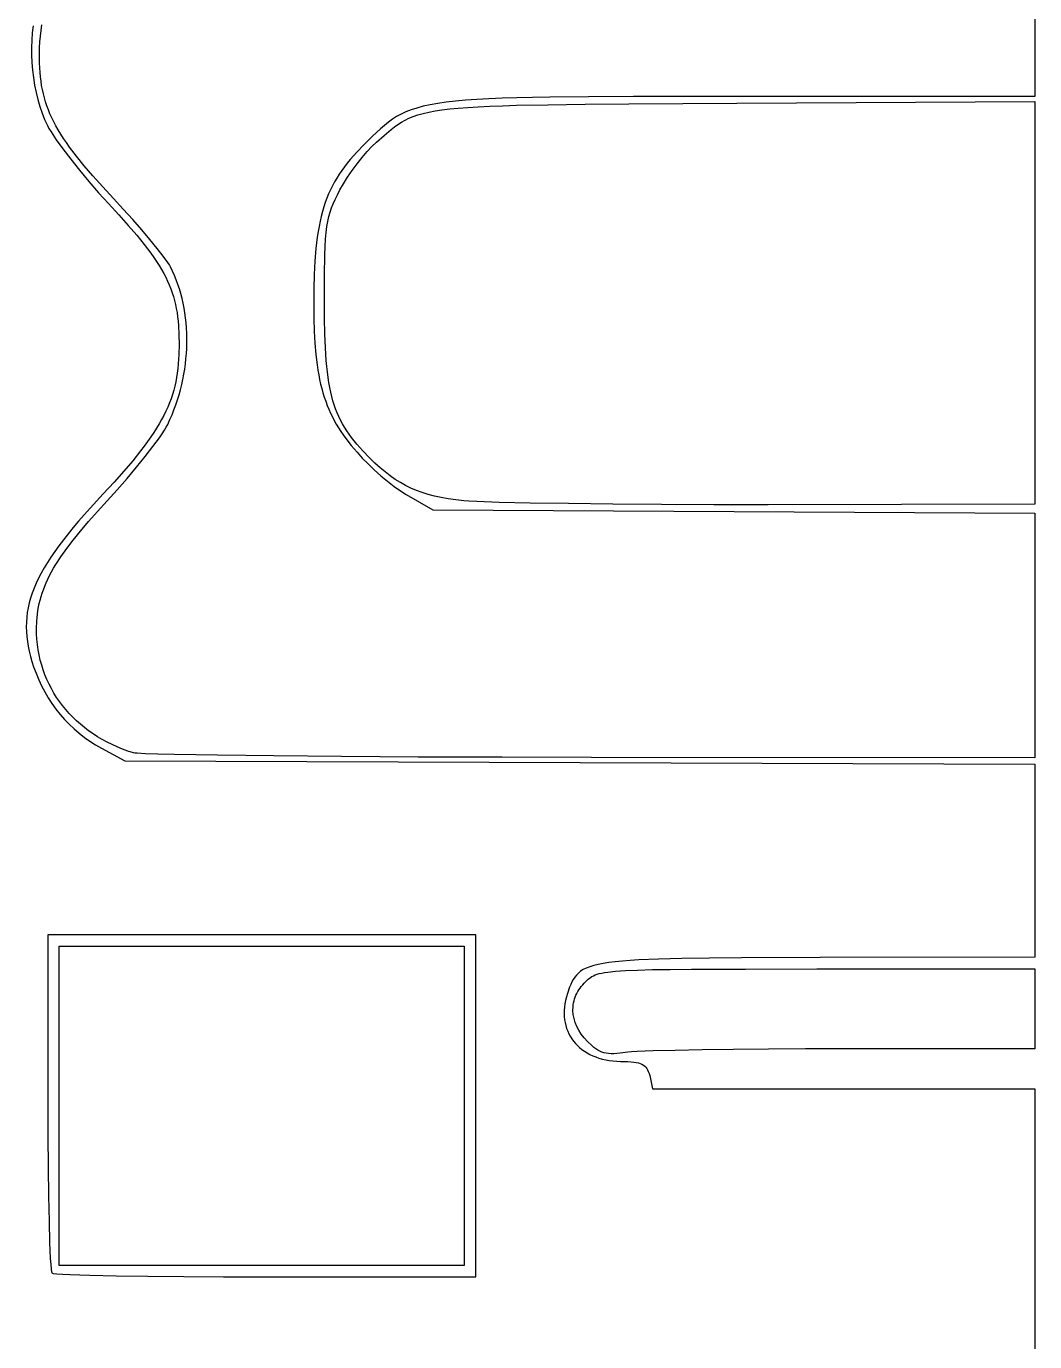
# Model space of a CAD drawing. Extents: x 27 to 7227, y -6929 to 395.
# Drawn here: x 5824 to 7227, y -5098 to -3268 of the extents above; entities that cross this region are included whole.
import ezdxf

# ---------------------------------------------------------------- set-up
doc = ezdxf.new("R2010")
doc.units = 0

msp = doc.modelspace()

# ---------------------------------------------------------------- linework, layer by layer
at = {"layer": 'Layer 1'}
for p, q in [((7226.77375, -3162.6965), (7226.77375, -3365.1025)), ((5831.83297, -3276.63758), (5831.029337, -3286.702656)), ((5833.077274, -3266.85737), (5831.83297, -3276.63758)), ((5843.054584, -3281.11367), (5844.024291, -3273.203412)), ((5844.024291, -3273.203412), (5845.249796, -3265.414657)), ((5831.029337, -3286.702656), (5830.658235, -3296.986322)), ((5841.882563, -3297.298109), (5842.340674, -3289.145284)), ((5842.340674, -3289.145284), (5843.054584, -3281.11367)), ((5830.658235, -3296.986322), (5830.711527, -3307.422302)), ((5830.711527, -3307.422302), (5831.181072, -3317.94432)), ((5841.68025, -3305.572), (5841.882563, -3297.298109)), ((5841.914737, -3319.015624), (5841.68025, -3305.572)), ((5831.181072, -3317.94432), (5832.058731, -3328.4861)), ((5832.058731, -3328.4861), (5833.336366, -3338.981366)), ((5842.663157, -3331.750012), (5841.914737, -3319.015624)), ((5843.251166, -3337.89121), (5842.663157, -3331.750012)), ((5833.336366, -3338.981366), (5835.005838, -3349.363841)), ((5835.005838, -3349.363841), (5837.059007, -3359.567251)), ((5843.992946, -3343.903061), (5843.251166, -3337.89121)), ((5844.896927, -3349.801551), (5843.992946, -3343.903061)), ((5845.971539, -3355.602667), (5844.896927, -3349.801551)), ((5837.059007, -3359.567251), (5839.487735, -3369.525319)), ((5847.225211, -3361.322397), (5845.971539, -3355.602667)), ((5848.666374, -3366.976728), (5847.225211, -3361.322397)), ((5850.303455, -3372.581647), (5848.666374, -3366.976728)), ((6467.282256, -3368.451135), (6450.297213, -3369.392745)), ((6485.84976, -3367.658354), (6467.282256, -3368.451135)), ((6506.101173, -3367.00161), (6485.84976, -3367.658354)), ((6528.137942, -3366.468115), (6506.101173, -3367.00161)), ((6552.061516, -3366.045079), (6528.137942, -3366.468115)), ((6605.974864, -3365.479222), (6552.061516, -3366.045079)), ((6668.652799, -3365.201719), (6605.974864, -3365.479222)), ((6823.54875, -3365.1025), (6668.652799, -3365.201719)), ((7226.77375, -3365.1025), (6823.54875, -3365.1025)), ((5839.487735, -3369.525319), (5842.283882, -3379.171768)), ((5842.283882, -3379.171768), (5845.43931, -3388.440324)), ((5852.144886, -3378.153142), (5850.303455, -3372.581647)), ((5854.199095, -3383.707198), (5852.144886, -3378.153142)), ((5856.474512, -3389.259804), (5854.199095, -3383.707198)), ((6351.903729, -3386.674843), (6345.163682, -3389.808181)), ((6359.211762, -3383.818232), (6351.903729, -3386.674843)), ((6367.189229, -3381.225559), (6359.211762, -3383.818232)), ((6375.937575, -3378.884034), (6367.189229, -3381.225559)), ((6385.55825, -3376.780866), (6375.937575, -3378.884034)), ((6383.514131, -3386.964885), (6392.276725, -3385.330924)), ((6396.152701, -3374.903266), (6385.55825, -3376.780866)), ((6392.276725, -3385.330924), (6401.999145, -3383.867301)), ((6407.822375, -3373.238444), (6396.152701, -3374.903266)), ((6401.999145, -3383.867301), (6412.782837, -3382.563262)), ((6420.66872, -3371.77361), (6407.822375, -3373.238444)), ((6412.782837, -3382.563262), (6424.72925, -3381.408052)), ((6434.793183, -3370.495973), (6420.66872, -3371.77361)), ((6424.72925, -3381.408052), (6437.93983, -3380.390915)), ((6450.297213, -3369.392745), (6434.793183, -3370.495973)), ((6437.93983, -3380.390915), (6452.516024, -3379.501096)), ((6452.516024, -3379.501096), (6468.55928, -3378.72784)), ((6468.55928, -3378.72784), (6486.171046, -3378.060392)), ((6486.171046, -3378.060392), (6505.452768, -3377.487996)), ((6505.452768, -3377.487996), (6549.43187, -3376.585342)), ((6549.43187, -3376.585342), (6601.308166, -3375.933837)), ((6601.308166, -3375.933837), (6661.893235, -3375.447439)), ((6661.893235, -3375.447439), (6812.436, -3374.6258)), ((6812.436, -3374.6258), (7226.774, -3372.24455)), ((7226.774, -3372.24455), (7226.774, -3652.43855)), ((5845.43931, -3388.440324), (5848.945879, -3397.26471)), ((5848.945879, -3397.26471), (5852.79545, -3405.57865)), ((5858.979566, -3394.826946), (5856.474512, -3389.259804)), ((5861.722687, -3400.424613), (5858.979566, -3394.826946)), ((5864.712306, -3406.068789), (5861.722687, -3400.424613)), ((6327.336976, -3400.99646), (6321.854394, -3405.364607)), ((6332.981752, -3396.9562), (6327.336976, -3400.99646)), ((6338.890172, -3393.231037), (6332.981752, -3396.9562)), ((6335.793417, -3407.459387), (6340.52951, -3404.07553)), ((6345.163682, -3389.808181), (6338.890172, -3393.231037)), ((6340.52951, -3404.07553), (6345.413851, -3400.948053)), ((6345.413851, -3400.948053), (6350.547886, -3398.066202)), ((6350.547886, -3398.066202), (6356.033062, -3395.419219)), ((6356.033062, -3395.419219), (6361.970828, -3392.996352)), ((6361.970828, -3392.996352), (6368.46263, -3390.786844)), ((6368.46263, -3390.786844), (6375.609915, -3388.77994)), ((6375.609915, -3388.77994), (6383.514131, -3386.964885)), ((5852.79545, -3405.57865), (5855.048616, -3409.634031)), ((5855.048616, -3409.634031), (5857.909883, -3414.320769)), ((5857.909883, -3414.320769), (5865.284639, -3425.36042)), ((5867.95685, -3411.775464), (5864.712306, -3406.068789)), ((5871.46475, -3417.560625), (5867.95685, -3411.775464)), ((5875.244435, -3423.440257), (5871.46475, -3417.560625)), ((5879.304334, -3429.430349), (5875.244435, -3423.440257)), ((6305.365345, -3420.564272), (6293.32375, -3432.5713)), ((6310.970027, -3415.135724), (6305.365345, -3420.564272)), ((6310.786, -3428.6008), (6321.460146, -3419.256788)), ((6316.432561, -3410.073432), (6310.970027, -3415.135724)), ((6321.854394, -3405.364607), (6316.432561, -3410.073432)), ((6321.460146, -3419.256788), (6331.104123, -3411.110378)), ((6331.104123, -3411.110378), (6335.793417, -3407.459387)), ((5865.284639, -3425.36042), (5874.575554, -3438.241821)), ((5874.575554, -3438.241821), (5885.438463, -3452.509187)), ((5883.652878, -3435.546887), (5879.304334, -3429.430349)), ((5893.249617, -3448.223252), (5883.652878, -3435.546887)), ((6293.32375, -3432.5713), (6283.382884, -3442.767375)), ((6297.825544, -3441.920917), (6304.533666, -3434.656244)), ((6304.533666, -3434.656244), (6310.786, -3428.6008)), ((5885.438463, -3452.509187), (5897.529201, -3467.706737)), ((5904.102088, -3461.597248), (5893.249617, -3448.223252)), ((6270.19895, -3457.97465), (6266.24517, -3463.080466)), ((6274.369868, -3452.897177), (6270.19895, -3457.97465)), ((6278.762866, -3447.833075), (6274.369868, -3452.897177)), ((6277.105863, -3468.179779), (6283.8977, -3458.961738)), ((6283.382884, -3442.767375), (6278.762866, -3447.833075)), ((6283.8977, -3458.961738), (6290.875574, -3450.115766)), ((6290.875574, -3450.115766), (6297.825544, -3441.920917)), ((5897.529201, -3467.706737), (5910.503605, -3483.378686)), ((5916.277726, -3475.796774), (5904.102088, -3461.597248)), ((5929.843968, -3490.949725), (5916.277726, -3475.796774)), ((6258.969258, -3473.437002), (6255.637242, -3478.717662)), ((6262.503587, -3468.229593), (6258.969258, -3473.437002)), ((6266.24517, -3463.080466), (6262.503587, -3468.229593)), ((6264.936071, -3486.615863), (6270.714006, -3477.490839)), ((6270.714006, -3477.490839), (6277.105863, -3468.179779)), ((5910.503605, -3483.378686), (5924.017509, -3499.069251)), ((5944.86825, -3507.184), (5929.843968, -3490.949725)), ((6246.805659, -3495.148854), (6244.233481, -3500.872221)), ((6249.560384, -3489.558618), (6246.805659, -3495.148854)), ((6252.502598, -3484.086544), (6249.560384, -3489.558618)), ((6255.637242, -3478.717662), (6252.502598, -3484.086544)), ((6256.475177, -3502.098246), (6259.986, -3495.2758)), ((6259.986, -3495.2758), (6264.936071, -3486.615863)), ((5924.017509, -3499.069251), (5937.72675, -3514.32265)), ((5937.72675, -3514.32265), (5952.305115, -3530.084672)), ((5958.46897, -3521.890091), (5944.86825, -3507.184)), ((6239.616999, -3512.77823), (6237.562812, -3518.990813)), ((6241.838908, -3506.74369), (6239.616999, -3512.77823)), ((6244.233481, -3500.872221), (6241.838908, -3506.74369)), ((6248.265814, -3520.25405), (6250.639501, -3514.394358)), ((6250.639501, -3514.394358), (6253.367816, -3508.406761)), ((6253.367816, -3508.406761), (6256.475177, -3502.098246)), ((5952.305115, -3530.084672), (5965.428921, -3544.722344)), ((5971.669715, -3536.577569), (5958.46897, -3521.890091)), ((6233.93784, -3532.009982), (6232.357171, -3538.846509)), ((6235.671407, -3525.396406), (6233.93784, -3532.009982)), ((6237.562812, -3518.990813), (6235.671407, -3525.396406)), ((6243.028355, -3538.995838), (6244.484658, -3532.361777)), ((6244.484658, -3532.361777), (6246.222339, -3526.178852)), ((6246.222339, -3526.178852), (6248.265814, -3520.25405)), ((5965.428921, -3544.722344), (5977.169091, -3558.376355)), ((5984.144922, -3550.855762), (5971.669715, -3536.577569)), ((5995.569031, -3564.334), (5984.144922, -3550.855762)), ((6230.924458, -3545.920957), (6229.63476, -3553.248297)), ((6232.357171, -3538.846509), (6230.924458, -3545.920957)), ((6240.862213, -3554.389426), (6241.829013, -3546.27405)), ((6241.829013, -3546.27405), (6243.028355, -3538.995838)), ((5977.169091, -3558.376355), (5987.596553, -3571.187392)), ((6005.61648, -3576.621613), (5995.569031, -3564.334)), ((6227.46464, -3568.721532), (6226.574336, -3576.897367)), ((6228.483134, -3560.843499), (6227.46464, -3568.721532)), ((6229.63476, -3553.248297), (6228.483134, -3560.843499)), ((6239.528576, -3573.903725), (6240.10354, -3563.53498)), ((6240.10354, -3563.53498), (6240.862213, -3554.389426)), ((5987.596553, -3571.187392), (5996.782232, -3583.296145)), ((5996.782232, -3583.296145), (6000.931567, -3589.131131)), ((6013.961707, -3587.327931), (6005.61648, -3576.621613)), ((6020.279151, -3596.062284), (6013.961707, -3587.327931)), ((6226.574336, -3576.897367), (6225.158531, -3594.202321)), ((6238.66177, -3614.279245), (6239.112905, -3585.688675)), ((6239.112905, -3585.688675), (6239.528576, -3573.903725)), ((6000.931567, -3589.131131), (6004.797053, -3594.843303)), ((6004.797053, -3594.843303), (6008.387556, -3600.450249)), ((6008.387556, -3600.450249), (6011.711942, -3605.969554)), ((6011.711942, -3605.969554), (6014.779076, -3611.418805)), ((6022.575716, -3599.567888), (6020.279151, -3596.062284)), ((6024.24325, -3602.434), (6022.575716, -3599.567888)), ((6027.122173, -3608.309194), (6024.24325, -3602.434)), ((6225.158531, -3594.202321), (6224.196187, -3612.878122)), ((6014.779076, -3611.418805), (6017.597825, -3616.815587)), ((6017.597825, -3616.815587), (6020.177053, -3622.177488)), ((6020.177053, -3622.177488), (6022.525628, -3627.522091)), ((6029.805903, -3614.321148), (6027.122173, -3608.309194)), ((6032.294586, -3620.462449), (6029.805903, -3614.321148)), ((6034.588367, -3626.725686), (6032.294586, -3620.462449)), ((6224.196187, -3612.878122), (6223.64777, -3633.044528)), ((6238.5548, -3650.8508), (6238.66177, -3614.279245)), ((6022.525628, -3627.522091), (6024.652413, -3632.866985)), ((6024.652413, -3632.866985), (6026.566275, -3638.229754)), ((6026.566275, -3638.229754), (6028.276081, -3643.627986)), ((6036.687393, -3633.103446), (6034.588367, -3626.725686)), ((6038.591807, -3639.588317), (6036.687393, -3633.103446)), ((6040.301756, -3646.172888), (6038.591807, -3639.588317)), ((6223.64777, -3633.044528), (6223.47375, -3654.8213)), ((6028.276081, -3643.627986), (6029.790694, -3649.079266)), ((6029.790694, -3649.079266), (6031.118982, -3654.60118)), ((6031.118982, -3654.60118), (6032.269809, -3660.211314)), ((6032.269809, -3660.211314), (6033.252043, -3665.927255)), ((6041.817385, -3652.849745), (6040.301756, -3646.172888)), ((6043.13884, -3659.611478), (6041.817385, -3652.849745)), ((6044.266265, -3666.450673), (6043.13884, -3659.611478)), ((6223.47375, -3654.8213), (6223.645445, -3673.960477)), ((6238.683474, -3674.292084), (6238.5548, -3650.8508)), ((7226.774, -3652.43855), (7226.774, -3932.63255)), ((6033.252043, -3665.927255), (6034.074547, -3671.766588)), ((6034.074547, -3671.766588), (6034.746188, -3677.7469)), ((6034.746188, -3677.7469), (6035.275832, -3683.885776)), ((6045.199806, -3673.359919), (6044.266265, -3666.450673)), ((6045.939609, -3680.331804), (6045.199806, -3673.359919)), ((6223.645445, -3673.960477), (6224.177583, -3691.848548)), ((6239.100501, -3695.617208), (6238.683474, -3674.292084)), ((6035.275832, -3683.885776), (6035.944592, -3696.709567)), ((6035.944592, -3696.709567), (6036.15175, -3710.37865)), ((6046.485819, -3687.358915), (6045.939609, -3680.331804)), ((6046.838581, -3694.433841), (6046.485819, -3687.358915)), ((6046.998041, -3701.549169), (6046.838581, -3694.433841)), ((6224.177583, -3691.848548), (6225.095744, -3708.573881)), ((6239.852391, -3714.998256), (6239.100501, -3695.617208)), ((6036.15175, -3710.37865), (6035.890525, -3724.277414)), ((6046.318061, -3723.063447), (6046.737635, -3715.871384)), ((6046.737635, -3715.871384), (6046.964344, -3708.697488)), ((6046.964344, -3708.697488), (6046.998041, -3701.549169)), ((6225.095744, -3708.573881), (6226.425508, -3724.224847)), ((6240.985652, -3732.607311), (6239.852391, -3714.998256)), ((6035.552657, -3730.958353), (6035.066542, -3737.480871)), ((6035.890525, -3724.277414), (6035.552657, -3730.958353)), ((6044.900895, -3737.472423), (6045.705766, -3730.266264)), ((6045.705766, -3730.266264), (6046.318061, -3723.063447)), ((6226.425508, -3724.224847), (6228.192454, -3738.889814)), ((6241.70983, -3740.801117), (6240.985652, -3732.607311)), ((6033.619341, -3750.112268), (6032.643138, -3756.251959)), ((6034.424623, -3743.860374), (6033.619341, -3750.112268)), ((6035.066542, -3737.480871), (6034.424623, -3743.860374)), ((6041.332286, -3759.03683), (6042.71401, -3751.865118)), ((6042.71401, -3751.865118), (6043.903595, -3744.674512)), ((6043.903595, -3744.674512), (6044.900895, -3737.472423)), ((6228.192454, -3738.889814), (6229.247865, -3745.880164)), ((6229.247865, -3745.880164), (6230.422163, -3752.657154)), ((6230.422163, -3752.657154), (6231.718547, -3759.231828)), ((6242.546793, -3748.616456), (6241.70983, -3740.801117)), ((6243.502353, -3756.074838), (6242.546793, -3748.616456)), ((6030.147742, -3768.256356), (6028.613433, -3774.151874)), ((6031.488458, -3762.294853), (6030.147742, -3768.256356)), ((6032.643138, -3756.251959), (6031.488458, -3762.294853)), ((6037.993002, -3773.293923), (6039.758568, -3766.182236)), ((6039.758568, -3766.182236), (6041.332286, -3759.03683)), ((6231.718547, -3759.231828), (6233.140214, -3765.615234)), ((6233.140214, -3765.615234), (6234.690362, -3771.818417)), ((6244.582323, -3763.197774), (6243.502353, -3756.074838)), ((6245.792518, -3770.006774), (6244.582323, -3763.197774)), ((6247.138752, -3776.523348), (6245.792518, -3770.006774)), ((6024.933804, -3785.806578), (6022.773368, -3791.596576)), ((6026.877973, -3779.996812), (6024.933804, -3785.806578)), ((6028.613433, -3774.151874), (6026.877973, -3779.996812)), ((6031.546668, -3794.352553), (6033.886906, -3787.386494)), ((6033.886906, -3787.386494), (6036.035733, -3780.36448)), ((6036.035733, -3780.36448), (6037.993002, -3773.293923)), ((6234.690362, -3771.818417), (6236.372187, -3777.852425)), ((6236.372187, -3777.852425), (6238.188889, -3783.728303)), ((6238.188889, -3783.728303), (6240.143663, -3789.457097)), ((6240.143663, -3789.457097), (6242.239707, -3795.049853)), ((6248.626837, -3782.769008), (6247.138752, -3776.523348)), ((6250.262587, -3788.765263), (6248.626837, -3782.769008)), ((6252.051817, -3794.533623), (6250.262587, -3788.765263)), ((6017.773468, -3803.178893), (6014.918887, -3809.002025)), ((6020.389109, -3797.382212), (6017.773468, -3803.178893)), ((6022.773368, -3791.596576), (6020.389109, -3797.382212)), ((6026.292536, -3808.087159), (6029.015163, -3801.255245)), ((6029.015163, -3801.255245), (6031.546668, -3794.352553)), ((6242.239707, -3795.049853), (6244.48022, -3800.517618)), ((6244.48022, -3800.517618), (6246.868398, -3805.871439)), ((6246.868398, -3805.871439), (6249.407438, -3811.12236)), ((6254.000339, -3800.0956), (6252.051817, -3794.533623)), ((6256.113968, -3805.472703), (6254.000339, -3800.0956)), ((6258.398516, -3810.686444), (6256.113968, -3805.472703)), ((6008.462677, -3820.789264), (6004.845932, -3826.784182)), ((6011.81781, -3814.867013), (6008.462677, -3820.789264)), ((6014.918887, -3809.002025), (6011.81781, -3814.867013)), ((6015.68252, -3829.660589), (6018.300582, -3825.267377)), ((6018.300582, -3825.267377), (6020.2745, -3821.509)), ((6020.2745, -3821.509), (6023.378933, -3814.840881)), ((6023.378933, -3814.840881), (6026.292536, -3808.087159)), ((6249.407438, -3811.12236), (6252.100539, -3816.281428)), ((6252.100539, -3816.281428), (6254.950898, -3821.359691)), ((6254.950898, -3821.359691), (6257.961713, -3826.368193)), ((6260.859798, -3815.758331), (6258.398516, -3810.686444)), ((6263.503626, -3820.709877), (6260.859798, -3815.758331)), ((6266.335816, -3825.56259), (6263.503626, -3820.709877)), ((6269.36218, -3830.337983), (6266.335816, -3825.56259)), ((5996.797373, -3839.053649), (5992.350444, -3845.359008)), ((6000.960017, -3832.867175), (5996.797373, -3839.053649)), ((5999.652494, -3852.512102), (6008.690697, -3840.137581)), ((6004.845932, -3826.784182), (6000.960017, -3832.867175)), ((6008.690697, -3840.137581), (6012.464497, -3834.635152)), ((6012.464497, -3834.635152), (6015.68252, -3829.660589)), ((6257.961713, -3826.368193), (6261.13618, -3831.31798)), ((6261.13618, -3831.31798), (6264.477497, -3836.2201)), ((6264.477497, -3836.2201), (6267.988862, -3841.085599)), ((6267.988862, -3841.085599), (6275.534526, -3850.750915)), ((6272.588531, -3835.057564), (6269.36218, -3830.337983)), ((6276.020685, -3839.742845), (6272.588531, -3835.057564)), ((6279.664453, -3844.415335), (6276.020685, -3839.742845)), ((6283.525651, -3849.096546), (6279.664453, -3844.415335)), ((5982.573498, -3858.388009), (5971.568718, -3872.077427)), ((5987.611672, -3851.79866), (5982.573498, -3858.388009)), ((5992.350444, -3845.359008), (5987.611672, -3851.79866)), ((5988.921375, -3866.356275), (5999.652494, -3852.512102)), ((6275.534526, -3850.750915), (6283.79875, -3860.4023)), ((6291.923586, -3858.57117), (6283.525651, -3849.096546)), ((6283.79875, -3860.4023), (6290.931646, -3868.363052)), ((6301.261, -3868.3388), (6291.923586, -3858.57117)), ((5971.568718, -3872.077427), (5959.27564, -3886.550507)), ((5976.850803, -3881.242227), (5988.921375, -3866.356275)), ((6290.931646, -3868.363052), (6299.041223, -3876.612156)), ((6299.041223, -3876.612156), (6307.83913, -3884.91707)), ((6308.600721, -3875.347084), (6301.261, -3868.3388)), ((6315.776492, -3881.803078), (6308.600721, -3875.347084)), ((5959.27564, -3886.550507), (5945.633805, -3901.930499)), ((5950.105152, -3912.427964), (5963.794241, -3896.742081)), ((5963.794241, -3896.742081), (5976.850803, -3881.242227)), ((6307.83913, -3884.91707), (6317.037012, -3893.04525)), ((6322.847612, -3887.731198), (6315.776492, -3881.803078)), ((6317.037012, -3893.04525), (6326.346519, -3900.764155)), ((6329.87338, -3893.155861), (6322.847612, -3887.731198)), ((6336.913095, -3898.101484), (6329.87338, -3893.155861)), ((6344.026056, -3902.592485), (6336.913095, -3898.101484)), ((5945.633805, -3901.930499), (5930.58275, -3918.34065)), ((5936.137, -3927.872), (5950.105152, -3912.427964)), ((6326.346519, -3900.764155), (6335.479295, -3907.841244)), ((6335.479295, -3907.841244), (6344.14699, -3914.043973)), ((6351.271562, -3906.653281), (6344.026056, -3902.592485)), ((6344.14699, -3914.043973), (6352.06125, -3919.1398)), ((6358.708913, -3910.308288), (6351.271562, -3906.653281)), ((6366.397406, -3913.581923), (6358.708913, -3910.308288)), ((6374.396343, -3916.498604), (6366.397406, -3913.581923)), ((6382.765021, -3919.082747), (6374.396343, -3916.498604)), ((5930.58275, -3918.34065), (5912.464285, -3937.96794)), ((5922.482988, -3942.86217), (5936.137, -3927.872)), ((6352.06125, -3919.1398), (6389.36755, -3940.5711)), ((6391.562739, -3921.35877), (6382.765021, -3919.082747)), ((6400.848797, -3923.35109), (6391.562739, -3921.35877)), ((6410.682494, -3925.084124), (6400.848797, -3923.35109)), ((6421.123129, -3926.582288), (6410.682494, -3925.084124)), ((6432.23, -3927.87), (6421.123129, -3926.582288)), ((6432.23, -3927.87005), (6432.23, -3927.87)), ((6439.449503, -3928.455673), (6432.23, -3927.87005)), ((6450.247834, -3929.020367), (6439.449503, -3928.455673)), ((6481.715922, -3930.077667), (6450.247834, -3929.020367)), ((6524.904143, -3931.023346), (6481.715922, -3930.077667)), ((6578.082375, -3931.8388), (6524.904143, -3931.023346)), ((6639.520498, -3932.505426), (6578.082375, -3931.8388)), ((6707.488391, -3933.00462), (6639.520498, -3932.505426)), ((6780.255932, -3933.317779), (6707.488391, -3933.00462)), ((6856.093, -3933.4263), (6780.255932, -3933.317779)), ((7226.774, -3932.63255), (6856.093, -3933.4263)), ((5904.094765, -3947.343167), (5896.177108, -3956.4453)), ((5912.464285, -3937.96794), (5904.094765, -3947.343167)), ((5910.062623, -3956.933792), (5922.482988, -3942.86217)), ((6389.36755, -3940.5711), (6808.46755, -3942.95235)), ((6808.46755, -3942.95235), (7226.77355, -3945.3336)), ((7226.77355, -3945.3336), (7226.77355, -4115.1966)), ((5888.705356, -3965.288728), (5881.673547, -3973.887839)), ((5896.177108, -3956.4453), (5888.705356, -3965.288728)), ((5888.72284, -3982.665555), (5898.825905, -3970.172906)), ((5898.825905, -3970.172906), (5910.062623, -3956.933792)), ((5868.90593, -3990.410666), (5863.158202, -3998.363158)), ((5875.075725, -3982.257022), (5868.90593, -3990.410666)), ((5881.673547, -3973.887839), (5875.075725, -3982.257022)), ((5879.703429, -3994.497778), (5888.72284, -3982.665555)), ((5857.826582, -4006.128889), (5852.905113, -4013.722245)), ((5863.158202, -3998.363158), (5857.826582, -4006.128889)), ((5864.715584, -4016.525116), (5871.717676, -4005.755618)), ((5871.717676, -4005.755618), (5879.703429, -3994.497778)), ((5848.387833, -4021.157617), (5844.268785, -4028.449392)), ((5852.905113, -4013.722245), (5848.387833, -4021.157617)), ((5855.947442, -4031.951936), (5858.647156, -4026.892313)), ((5858.647156, -4026.892313), (5861.567787, -4021.753624)), ((5861.567787, -4021.753624), (5864.715584, -4016.525116)), ((5837.201546, -4042.659707), (5834.241437, -4049.607025)), ((5840.542009, -4035.611959), (5837.201546, -4042.659707)), ((5844.268785, -4028.449392), (5840.542009, -4035.611959)), ((5849.111304, -4046.763968), (5851.185766, -4041.877008)), ((5851.185766, -4041.877008), (5853.462395, -4036.943249)), ((5853.462395, -4036.943249), (5855.947442, -4031.951936)), ((5829.438446, -4063.257923), (5827.583645, -4069.99028)), ((5831.655724, -4056.468301), (5829.438446, -4063.257923)), ((5834.241437, -4049.607025), (5831.655724, -4056.468301)), ((5842.710145, -4066.058914), (5844.038431, -4061.251601)), ((5844.038431, -4061.251601), (5845.543886, -4056.440509)), ((5845.543886, -4056.440509), (5847.232761, -4051.614883)), ((5847.232761, -4051.614883), (5849.111304, -4046.763968)), ((5826.085362, -4076.679761), (5824.937638, -4083.340755)), ((5827.583645, -4069.99028), (5826.085362, -4076.679761)), ((5839.043702, -4085.465481), (5839.725806, -4080.565732)), ((5839.725806, -4080.565732), (5840.560082, -4075.705224)), ((5840.560082, -4075.705224), (5841.552778, -4070.873204)), ((5841.552778, -4070.873204), (5842.710145, -4066.058914)), ((5823.670029, -4096.634834), (5823.538227, -4103.296697)), ((5824.134513, -4089.98765), (5823.670029, -4096.634834)), ((5824.937638, -4083.340755), (5824.134513, -4089.98765)), ((5837.712, -4105.672), (5838.111007, -4095.425726)), ((5838.111007, -4095.425726), (5839.043702, -4085.465481)), ((5823.538227, -4103.296697), (5823.733146, -4109.987626)), ((5823.733146, -4109.987626), (5824.248829, -4116.722012)), ((5824.248829, -4116.722012), (5825.079317, -4123.514241)), ((5837.862549, -4113.219598), (5837.712, -4105.672)), ((5838.311775, -4120.678536), (5837.862549, -4113.219598)), ((7226.77355, -4115.1966), (7226.77355, -4285.8526)), ((5825.079317, -4123.514241), (5826.218649, -4130.378703)), ((5826.218649, -4130.378703), (5827.660868, -4137.329786)), ((5827.660868, -4137.329786), (5829.400014, -4144.381879)), ((5839.056042, -4128.043873), (5838.311775, -4120.678536)), ((5840.091719, -4135.310666), (5839.056042, -4128.043873)), ((5841.415171, -4142.473975), (5840.091719, -4135.310666)), ((5829.400014, -4144.381879), (5831.430127, -4151.549371)), ((5831.430127, -4151.549371), (5833.74525, -4158.84665)), ((5843.022764, -4149.528857), (5841.415171, -4142.473975)), ((5844.910865, -4156.470372), (5843.022764, -4149.528857)), ((5833.74525, -4158.84665), (5837.064612, -4167.969736)), ((5837.064612, -4167.969736), (5840.76651, -4176.876555)), ((5847.075841, -4163.293578), (5844.910865, -4156.470372)), ((5849.514056, -4169.993534), (5847.075841, -4163.293578)), ((5852.221879, -4176.565297), (5849.514056, -4169.993534)), ((5840.76651, -4176.876555), (5844.842805, -4185.555479)), ((5844.842805, -4185.555479), (5849.285358, -4193.994881)), ((5855.195675, -4183.003927), (5852.221879, -4176.565297)), ((5858.431811, -4189.304482), (5855.195675, -4183.003927)), ((5861.926652, -4195.462021), (5858.431811, -4189.304482)), ((5849.285358, -4193.994881), (5854.086029, -4202.183134)), ((5854.086029, -4202.183134), (5859.236679, -4210.108611)), ((5859.236679, -4210.108611), (5864.72917, -4217.759684)), ((5865.676566, -4201.471602), (5861.926652, -4195.462021)), ((5869.677918, -4207.328284), (5865.676566, -4201.471602)), ((5873.927075, -4213.027125), (5869.677918, -4207.328284)), ((5864.72917, -4217.759684), (5870.555363, -4225.124725)), ((5870.555363, -4225.124725), (5876.707117, -4232.192108)), ((5878.420403, -4218.563184), (5873.927075, -4213.027125)), ((5883.15427, -4223.931519), (5878.420403, -4218.563184)), ((5888.12504, -4229.127189), (5883.15427, -4223.931519)), ((5876.707117, -4232.192108), (5883.176294, -4238.950205)), ((5883.176294, -4238.950205), (5889.954755, -4245.387388)), ((5893.32908, -4234.145252), (5888.12504, -4229.127189)), ((5889.954755, -4245.387388), (5897.034361, -4251.492031)), ((5898.762757, -4238.980767), (5893.32908, -4234.145252)), ((5904.422437, -4243.628793), (5898.762757, -4238.980767)), ((5910.304487, -4248.084387), (5904.422437, -4243.628793)), ((5897.034361, -4251.492031), (5904.406972, -4257.252506)), ((5904.406972, -4257.252506), (5912.064451, -4262.657186)), ((5916.405272, -4252.342609), (5910.304487, -4248.084387)), ((5912.064451, -4262.657186), (5919.998656, -4267.694443)), ((5922.721159, -4256.398517), (5916.405272, -4252.342609)), ((5929.248515, -4260.24717), (5922.721159, -4256.398517)), ((5935.983705, -4263.883626), (5929.248515, -4260.24717)), ((5942.923096, -4267.302943), (5935.983705, -4263.883626)), ((5919.998656, -4267.694443), (5928.20145, -4272.35265)), ((5928.20145, -4272.35265), (5960.74525, -4289.81515)), ((5950.063055, -4270.500181), (5942.923096, -4267.302943)), ((5957.399948, -4273.470397), (5950.063055, -4270.500181)), ((5964.930141, -4276.208651), (5957.399948, -4273.470397)), ((5972.65, -4278.71), (5964.930141, -4276.208651)), ((5974.490447, -4279.006409), (5972.64855, -4278.70885)), ((5972.64855, -4278.70885), (5972.65, -4278.71)), ((5977.905508, -4279.303387), (5974.490447, -4279.006409)), ((5989.292341, -4279.893274), (5977.905508, -4279.303387)), ((6006.483485, -4280.473859), (5989.292341, -4279.893274)), ((6029.153378, -4281.040491), (6006.483485, -4280.473859)), ((6089.627157, -4282.113293), (6029.153378, -4281.040491)), ((6168.109175, -4283.074475), (6089.627157, -4282.113293)), ((6261.994927, -4283.886829), (6168.109175, -4283.074475)), ((6368.679909, -4284.513147), (6261.994927, -4283.886829)), ((5960.74525, -4289.81515), (6594.15725, -4292.1964)), ((6485.559618, -4284.916223), (6368.679909, -4284.513147)), ((6610.02955, -4285.05885), (6485.559618, -4284.916223)), ((6594.15725, -4292.1964), (7226.77625, -4294.57765)), ((7226.77355, -4285.8526), (6610.02955, -4285.05885)), ((7226.77625, -4294.57765), (7226.77625, -4428.72165)), ((7226.77625, -4428.72165), (7226.77625, -4562.86565)), ((6151.247, -4531.911), (5853.591, -4531.911)), ((5853.591, -4531.911), (5853.591, -4764.48)), ((6448.903, -4531.911), (6151.247, -4531.911)), ((6448.903, -4770.036), (6448.903, -4531.911)), ((5869.46, -4770.04), (5869.46, -4547.79)), ((5869.46, -4547.79), (6151.241, -4547.79)), ((6151.241, -4547.79), (6433.022, -4547.79)), ((6433.022, -4547.79), (6433.022, -4770.04)), ((6607.656006, -4576.42605), (6602.829454, -4578.329493)), ((6613.158679, -4574.701085), (6607.656006, -4576.42605)), ((6619.399244, -4573.14544), (6613.158679, -4574.701085)), ((6626.439469, -4571.74996), (6619.399244, -4573.14544)), ((6634.341125, -4570.505487), (6626.439469, -4571.74996)), ((6643.165981, -4569.402867), (6634.341125, -4570.505487)), ((6652.975807, -4568.432942), (6643.165981, -4569.402867)), ((6663.832372, -4567.586555), (6652.975807, -4568.432942)), ((6675.797447, -4566.854551), (6663.832372, -4567.586555)), ((6703.300204, -4565.697065), (6675.797447, -4566.854551)), ((6735.978234, -4564.887231), (6703.300204, -4565.697065)), ((6774.325697, -4564.351799), (6735.978234, -4564.887231)), ((6818.836748, -4564.017518), (6774.325697, -4564.351799)), ((6928.32625, -4563.6594), (6818.836748, -4564.017518)), ((7226.77625, -4562.86565), (6928.32625, -4563.6594)), ((6584.609585, -4594.010933), (6582.78633, -4597.420096)), ((6586.676573, -4590.844342), (6584.609585, -4594.010933)), ((6589.049064, -4587.911166), (6586.676573, -4590.844342)), ((6591.788828, -4585.20225), (6589.049064, -4587.911166)), ((6594.957635, -4582.708437), (6591.788828, -4585.20225)), ((6598.617253, -4580.42057), (6594.957635, -4582.708437)), ((6602.829454, -4578.329493), (6598.617253, -4580.42057)), ((6602.09875, -4596.9962), (6605.42123, -4593.922357)), ((6605.42123, -4593.922357), (6608.847192, -4591.232211)), ((6608.847192, -4591.232211), (6610.741775, -4590.023031)), ((6610.741775, -4590.023031), (6612.833584, -4588.900183)), ((6612.833584, -4588.900183), (6615.179739, -4587.860469)), ((6615.179739, -4587.860469), (6617.837356, -4586.900692)), ((6617.837356, -4586.900692), (6620.863556, -4586.017655)), ((6620.863556, -4586.017655), (6624.315457, -4585.20816)), ((6624.315457, -4585.20816), (6628.250177, -4584.469009)), ((6628.250177, -4584.469009), (6632.724836, -4583.797006)), ((6632.724836, -4583.797006), (6643.522442, -4582.64165)), ((6643.522442, -4582.64165), (6657.165225, -4581.716513)), ((6657.165225, -4581.716513), (6674.110134, -4580.996014)), ((6674.110134, -4580.996014), (6694.814117, -4580.454574)), ((6694.814117, -4580.454574), (6719.734125, -4580.066613)), ((6719.734125, -4580.066613), (6749.327106, -4579.806552)), ((6749.327106, -4579.806552), (6824.359786, -4579.567806)), ((6824.359786, -4579.567806), (6923.56775, -4579.5337)), ((6923.56775, -4579.5337), (7226.78075, -4579.5337)), ((7226.78075, -4579.5337), (7226.78075, -4635.0962)), ((6579.623942, -4605.002765), (6576.69525, -4613.6656)), ((6581.145039, -4601.080988), (6579.623942, -4605.002765)), ((6582.78633, -4597.420096), (6581.145039, -4601.080988)), ((6588.406555, -4616.046222), (6589.597182, -4613.49812)), ((6589.597182, -4613.49812), (6590.936636, -4610.990714)), ((6590.936636, -4610.990714), (6592.424919, -4608.52749)), ((6592.424919, -4608.52749), (6594.062029, -4606.111937)), ((6594.062029, -4606.111937), (6595.847968, -4603.747544)), ((6595.847968, -4603.747544), (6597.782734, -4601.437798)), ((6597.782734, -4601.437798), (6599.866328, -4599.186187)), ((6599.866328, -4599.186187), (6602.09875, -4596.9962)), ((6573.082826, -4627.899045), (6572.444349, -4632.504775)), ((6574.001229, -4623.220064), (6573.082826, -4627.899045)), ((6575.203917, -4618.473644), (6574.001229, -4623.220064)), ((6576.69525, -4613.6656), (6575.203917, -4618.473644)), ((6584.388187, -4631.994089), (6584.685845, -4629.275069)), ((6584.685845, -4629.275069), (6585.132331, -4626.575814)), ((6585.132331, -4626.575814), (6585.727645, -4623.899815)), ((6585.727645, -4623.899815), (6586.471787, -4621.250557)), ((6586.471787, -4621.250557), (6587.364757, -4618.63153)), ((6587.364757, -4618.63153), (6588.406555, -4616.046222)), ((6572.081436, -4637.031439), (6571.989727, -4641.473224)), ((6571.989727, -4641.473224), (6572.164863, -4645.824317)), ((6572.444349, -4632.504775), (6572.081436, -4637.031439)), ((6572.164863, -4645.824317), (6572.602483, -4650.078903)), ((6572.602483, -4650.078903), (6573.298226, -4654.23117)), ((6584.239356, -4637.477475), (6584.388187, -4631.994089)), ((6584.685839, -4642.998068), (6584.239356, -4637.477475)), ((6585.727634, -4648.527964), (6584.685839, -4642.998068)), ((6587.364743, -4654.039256), (6585.727634, -4648.527964)), ((7226.78075, -4635.0962), (7226.78075, -4690.6587)), ((6573.298226, -4654.23117), (6574.247734, -4658.275304)), ((6574.247734, -4658.275304), (6575.446644, -4662.205491)), ((6575.446644, -4662.205491), (6576.890597, -4666.015918)), ((6576.890597, -4666.015918), (6578.575234, -4669.70077)), ((6589.597166, -4659.504041), (6587.364743, -4654.039256)), ((6592.424903, -4664.894412), (6589.597166, -4659.504041)), ((6595.847954, -4670.182466), (6592.424903, -4664.894412)), ((6578.575234, -4669.70077), (6580.496193, -4673.254236)), ((6580.496193, -4673.254236), (6582.649114, -4676.6705)), ((6582.649114, -4676.6705), (6585.029637, -4679.94375)), ((6585.029637, -4679.94375), (6587.633403, -4683.068172)), ((6587.633403, -4683.068172), (6590.45605, -4686.037952)), ((6590.45605, -4686.037952), (6593.493218, -4688.847276)), ((6599.86632, -4675.340297), (6595.847954, -4670.182466)), ((6604.48, -4680.34), (6599.86632, -4675.340297)), ((6604.48055, -4680.3399), (6604.48, -4680.34)), ((6610.613478, -4686.196923), (6604.48055, -4680.3399)), ((6613.445077, -4688.624301), (6610.613478, -4686.196923)), ((6593.493218, -4688.847276), (6596.740548, -4691.490332)), ((6596.740548, -4691.490332), (6600.193678, -4693.961306)), ((6600.193678, -4693.961306), (6603.84825, -4696.254384)), ((6603.84825, -4696.254384), (6607.699901, -4698.363752)), ((6607.699901, -4698.363752), (6611.744273, -4700.283597)), ((6611.744273, -4700.283597), (6615.977005, -4702.008105)), ((6616.188312, -4690.733093), (6613.445077, -4688.624301)), ((6615.977005, -4702.008105), (6620.393737, -4703.531464)), ((6618.894343, -4692.534926), (6616.188312, -4690.733093)), ((6621.614328, -4694.041427), (6618.894343, -4692.534926)), ((6620.393737, -4703.531464), (6624.990109, -4704.847858)), ((6624.399427, -4695.264224), (6621.614328, -4694.041427)), ((6627.3008, -4696.214944), (6624.399427, -4695.264224)), ((6624.990109, -4704.847858), (6629.761759, -4705.951475)), ((6630.369605, -4696.905214), (6627.3008, -4696.214944)), ((6633.657003, -4697.346661), (6630.369605, -4696.905214)), ((6637.214152, -4697.550913), (6633.657003, -4697.346661)), ((6641.092212, -4697.529598), (6637.214152, -4697.550913)), ((6645.342343, -4697.294341), (6641.092212, -4697.529598)), ((6650.015703, -4696.856771), (6645.342343, -4697.294341)), ((6660.83675, -4695.4212), (6650.015703, -4696.856771)), ((6665.889419, -4694.975297), (6660.83675, -4695.4212)), ((6673.502428, -4694.532882), (6665.889419, -4694.975297)), ((6695.786234, -4693.67247), (6673.502428, -4694.532882)), ((6726.441705, -4692.867867), (6695.786234, -4693.67247)), ((6764.222375, -4692.146981), (6726.441705, -4692.867867)), ((6807.881779, -4691.537716), (6764.222375, -4692.146981)), ((6856.173453, -4691.067977), (6807.881779, -4691.537716)), ((6907.850932, -4690.76567), (6856.173453, -4691.067977)), ((6961.66775, -4690.6587), (6907.850932, -4690.76567)), ((7226.78075, -4690.6587), (6961.66775, -4690.6587)), ((6629.761759, -4705.951475), (6634.704329, -4706.836502)), ((6634.704329, -4706.836502), (6639.813457, -4707.497124)), ((6639.813457, -4707.497124), (6645.084785, -4707.927528)), ((6645.084785, -4707.927528), (6650.51395, -4708.1219)), ((6650.51395, -4708.1219), (6660.71798, -4708.518775)), ((6660.71798, -4708.518775), (6668.894231, -4709.213307)), ((6668.894231, -4709.213307), (6672.309143, -4709.718703)), ((6672.309143, -4709.718703), (6675.321754, -4710.354325)), ((6675.321754, -4710.354325), (6677.966946, -4711.138774)), ((6677.966946, -4711.138774), (6680.2796, -4712.090656)), ((6680.2796, -4712.090656), (6682.294598, -4713.228574)), ((6682.294598, -4713.228574), (6684.046821, -4714.571131)), ((6684.046821, -4714.571131), (6685.571151, -4716.136931)), ((6685.571151, -4716.136931), (6686.902469, -4717.944577)), ((6686.902469, -4717.944577), (6688.075656, -4720.012674)), ((6688.075656, -4720.012674), (6689.125595, -4722.359824)), ((6689.125595, -4722.359824), (6690.087165, -4725.004632)), ((6690.087165, -4725.004632), (6690.99525, -4727.9657)), ((6690.99525, -4727.9657), (6694.964, -4746.222)), ((6694.964, -4746.222), (6960.87, -4746.222)), ((6960.87, -4746.222), (7226.776, -4746.222)), ((7226.776, -4746.222), (7226.776, -5020.066)), ((5853.591, -4764.48), (5853.699521, -4811.533096)), ((5869.46, -4992.29), (5869.46, -4770.04)), ((5869.46, -4770.04), (5869.46, -4770.04)), ((6433.022, -4770.04), (6433.022, -4992.29)), ((6448.90325, -4770.03625), (6448.903, -4770.036)), ((6448.90325, -5008.16125), (6448.90325, -4770.03625)), ((5853.699521, -4811.533096), (5854.01268, -4855.600266)), ((5854.01268, -4855.600266), (5854.511874, -4895.704834)), ((5854.511874, -4895.704834), (5855.1785, -4930.870125)), ((5855.1785, -4930.870125), (5855.993954, -4960.119463)), ((5855.993954, -4960.119463), (5856.939633, -4982.476172)), ((5856.939633, -4982.476172), (5857.455493, -4990.764579)), ((5857.455493, -4990.764579), (5857.996933, -4996.963576)), ((5857.996933, -4996.963576), (5858.561627, -5000.951078)), ((6151.241, -4992.29), (5869.46, -4992.29)), ((6433.022, -4992.29), (6151.241, -4992.29)), ((5858.561627, -5000.951078), (5858.851968, -5002.077367)), ((5858.851968, -5002.077367), (5859.14725, -5002.605)), ((5859.14725, -5002.605), (5859.753318, -5002.900282)), ((5859.753318, -5002.900282), (5861.112246, -5003.190623)), ((5861.112246, -5003.190623), (5866.011947, -5003.755317)), ((5866.011947, -5003.755317), (5873.692872, -5004.296757)), ((5873.692872, -5004.296757), (5884.001543, -5004.812617)), ((5884.001543, -5004.812617), (5911.888204, -5005.758296)), ((5911.888204, -5005.758296), (5948.444094, -5006.57375)), ((5948.444094, -5006.57375), (5992.441378, -5007.240376)), ((5992.441378, -5007.240376), (6042.652223, -5007.73957)), ((6042.652223, -5007.73957), (6097.848792, -5008.052729)), ((6097.848792, -5008.052729), (6156.80325, -5008.16125)), ((6156.80325, -5008.16125), (6448.90325, -5008.16125)), ((7226.776, -5020.066), (7226.776, -5293.91))]:
    msp.add_line(p, q, dxfattribs=at)

doc.saveas('drawing.dxf')
